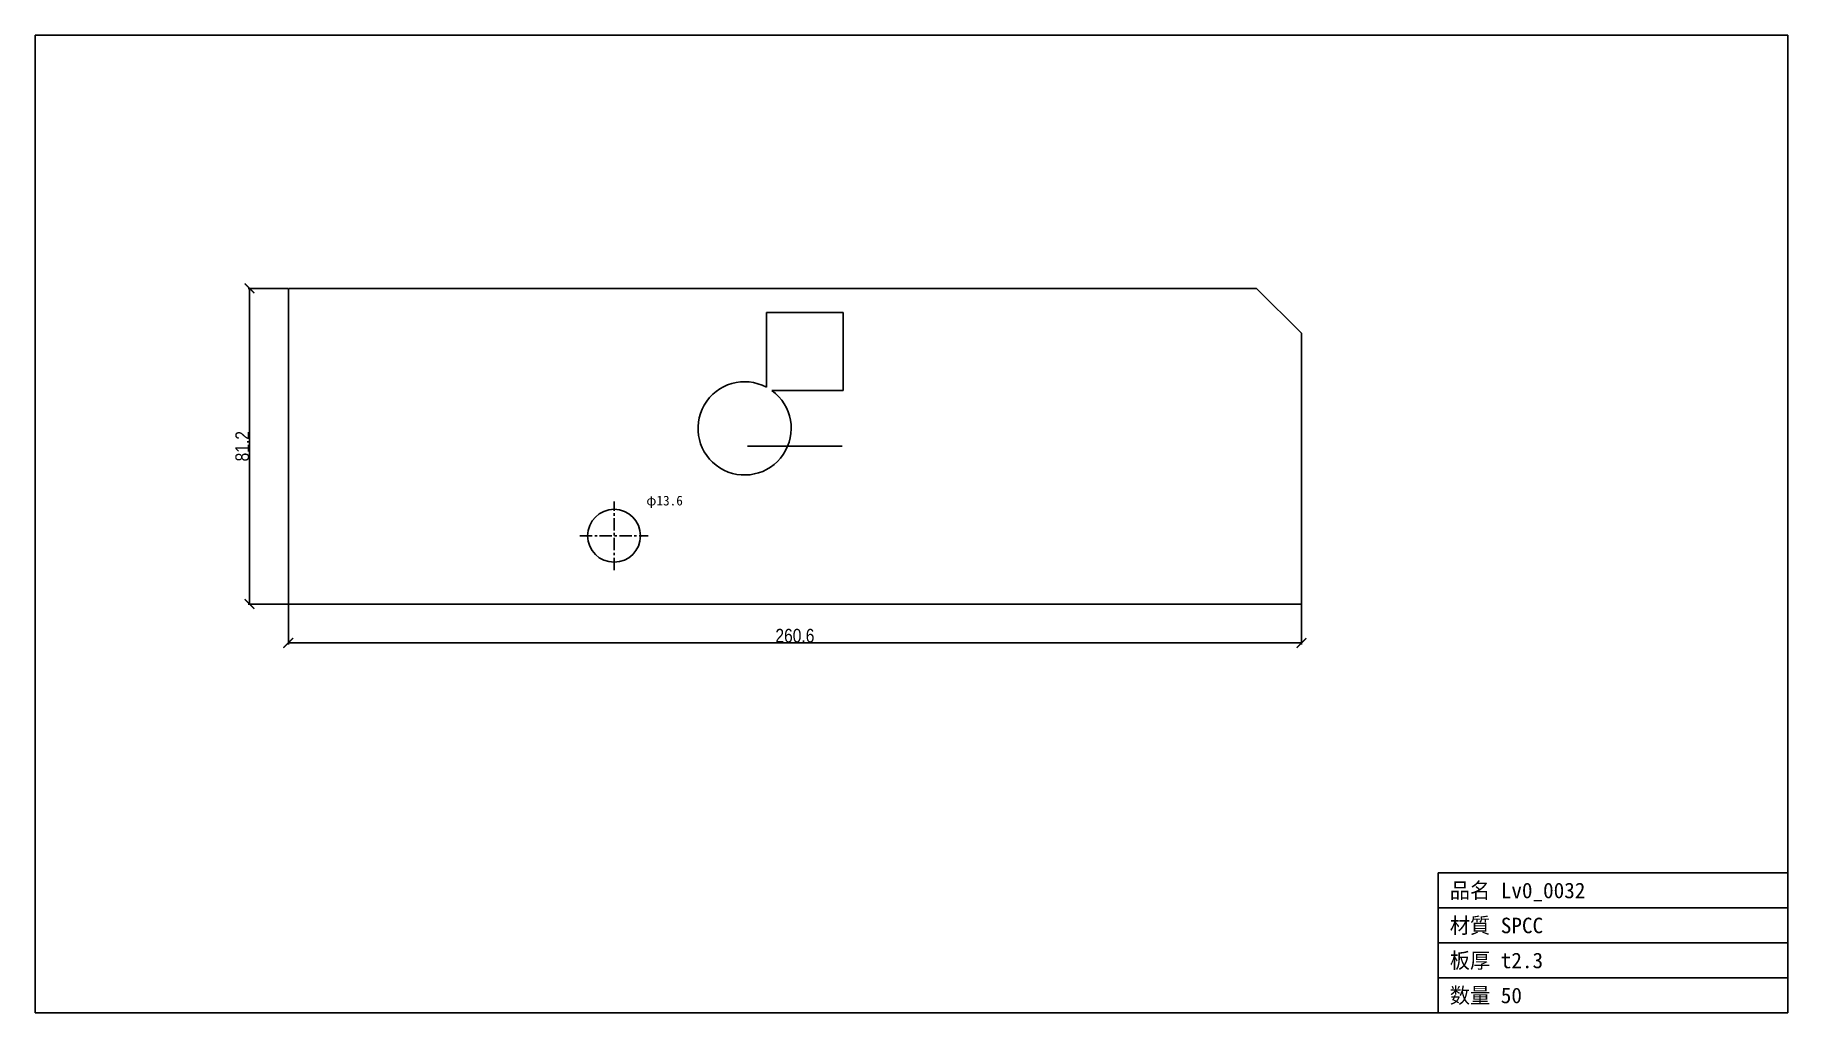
# Model space of a CAD drawing. Header units: millimetres. Extents: x -65 to 386, y -105 to 146.
import ezdxf

# ---------------------------------------------------------------- set-up
doc = ezdxf.new("R2010")
doc.units = ezdxf.units.MM
doc.linetypes.add('CENTER', pattern=[5.08, 3.175, -0.635, 0.635, -0.635])
for name, color, linetype in [('CENTER', 7, 'Continuous'), ('CUT', 7, 'Continuous'), ('DIM', 7, 'Continuous'), ('FRAME', 7, 'Continuous'), ('MARK', 7, 'Continuous'), ('TEXT', 7, 'Continuous')]:
    doc.layers.add(name, color=color, linetype=linetype)
doc.styles.add('OpenSansCondensed-Light', font='OpenSansCondensed-Light.ttf')
doc.dimstyles.new('EZDXF', dxfattribs={"dimtxt": 0.25, "dimasz": 0.175, "dimexe": 0.375, "dimexo": 0.125, "dimgap": 0.1, "dimtad": 1, "dimlfac": 100, "dimzin": 12, "dimdsep": 46, "dimtxsty": 'OpenSansCondensed-Light', "dimblk": 'ARCHTICK', "dimcen": 2.5, "dimazin": 3, "dimtfac": 0.5, "dimtmove": 2, "dimatfit": 3})

# ---------------------------------------------------------------- blocks, each defined once
blk = doc.blocks.new('_ARCHTICK')
at = {"color": 0, "linetype": 'BYBLOCK', "const_width": 0.15}
blk.add_lwpolyline([(-0.5, -0.5), (0.5, 0.5)], dxfattribs=at)

msp = doc.modelspace()

# ---------------------------------------------------------------- linework, layer by layer
at = {"layer": 'CENTER', "color": 1, "linetype": 'CENTER'}
for p, q in [((83.8, 8.76), (83.8, 26.37)), ((75, 17.57), (92.61, 17.57))]:
    msp.add_line(p, q, dxfattribs=at)
at = {"layer": 'CUT'}
for p, q in [((0, 81.19), (0, 0)), ((249.11, 81.19), (0, 81.19)), ((260.64, 69.66), (249.11, 81.19)), ((123.01, 55.78), (123.01, 75)), ((123.01, 75), (142.7, 75)), ((142.7, 75), (142.7, 54.9)), ((260.64, 0), (260.64, 69.66)), ((142.7, 54.9), (124.42, 54.9)), ((0, 0), (260.64, 0))]:
    msp.add_line(p, q, dxfattribs=at)
msp.add_circle((83.8, 17.57), 6.8, dxfattribs=at)
msp.add_arc((117.38, 45.19), 11.99, 61.9931, 54.0731, dxfattribs=at)
at = {"layer": 'FRAME'}
for p, q in [((385.8, 146.35), (-65.16, 146.35)), ((-65.16, 146.35), (-65.16, -105.16)), ((385.8, -105.16), (385.8, 146.35)), ((295.8, -105.16), (295.8, -69.16)), ((295.8, -69.16), (385.8, -69.16)), ((295.8, -78.16), (385.8, -78.16)), ((295.8, -87.16), (385.8, -87.16)), ((295.8, -96.16), (385.8, -96.16)), ((-65.16, -105.16), (385.8, -105.16))]:
    msp.add_line(p, q, dxfattribs=at)
at = {"layer": 'MARK'}
msp.add_line((118.14, 40.59), (142.5, 40.59), dxfattribs=at)

# ---------------------------------------------------------------- texts
at = {"layer": 'TEXT'}
for s, height, p in [('φ13.6', 2.5, (92.11, 25.37)), ('品名 Lv0_0032', 4, (298.8, -75.66)), ('材質 SPCC', 4, (298.8, -84.66)), ('板厚 t2.3', 4, (298.8, -93.66)), ('数量 50', 4, (298.8, -102.66))]:
    msp.add_text(s, height=height, dxfattribs=at).set_placement(p)

# ---------------------------------------------------------------- dimensions: what is measured, and where the dimension line sits
at = {"layer": 'DIM'}
msp.add_linear_dim(base=(-10, 0), p1=(0, 0), p2=(0, 81.19), angle=90, dimstyle='EZDXF', override={"dimtxt": 3.5, "dimasz": 2.5, "dimdec": 1, "dimlfac": 1}, dxfattribs=at).render()
msp.add_linear_dim(base=(0, -10), p1=(0, 0), p2=(260.64, 0), dimstyle='EZDXF', override={"dimtxt": 3.5, "dimasz": 2.5, "dimdec": 1, "dimlfac": 1}, dxfattribs=at).render()

doc.saveas('drawing.dxf')
